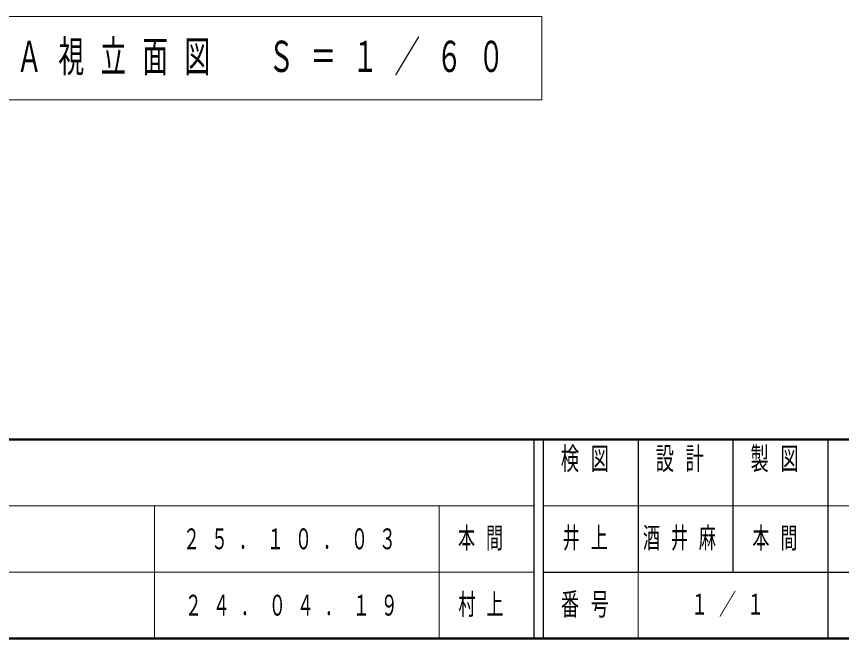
# Model space of a CAD drawing. Units: millimetres on the paper, scale 1:60. Extents: x -571 to 0, y -594 to 267.
# Drawn here: x -298.1 to -211.1, y -297 to -231.4 of the extents above; entities that cross this region are included whole.
import ezdxf

# ---------------------------------------------------------------- set-up
doc = ezdxf.new("R2010")
doc.units = ezdxf.units.MM
for name, color, linetype, lineweight in [('1_60', 7, 'Continuous', 25), ('NAKAMURA図枠', 7, 'Continuous', 13), ('図面情報', 7, 'Continuous', 13)]:
    doc.layers.add(name, color=color, linetype=linetype, lineweight=lineweight)
doc.styles.add('ＭＳ ゴシック', font='')
doc.styles.get('ＭＳ ゴシック').set_extended_font_data('MS Gothic')

msp = doc.modelspace()

# ---------------------------------------------------------------- linework, layer by layer
at = {"layer": '1_60', "lineweight": 13}
for p, q in [((-242.653, -231.361), (-299.453, -231.361)), ((-242.653, -240.161), (-242.653, -231.361)), ((-299.453, -240.161), (-242.653, -240.161))]:
    msp.add_line(p, q, dxfattribs=at)
at = {"layer": 'NAKAMURA図枠', "lineweight": 50}
for p, q in [((-385, -276), (0, -276)), ((-385, -297), (0, -297))]:
    msp.add_line(p, q, dxfattribs=at)
at = {"layer": 'NAKAMURA図枠', "color": 211, "lineweight": 25}
for p, q in [((-243.5, -276), (-243.5, -297)), ((-242.5, -276), (-242.5, -297)), ((-232.5, -276), (-232.5, -290)), ((-222.5, -276), (-222.5, -290)), ((-212.5, -276), (-212.5, -297)), ((-242.5, -290), (0, -290))]:
    msp.add_line(p, q, dxfattribs=at)
at = {"layer": 'NAKAMURA図枠'}
for p, q in [((-385, -283), (-243.5, -283)), ((-283.5, -283), (-283.5, -297)), ((-253.5, -283), (-253.5, -297)), ((-242.5, -283), (-187.5, -283)), ((-385, -290), (-243.5, -290)), ((-232.5, -290), (-232.5, -297))]:
    msp.add_line(p, q, dxfattribs=at)

# ---------------------------------------------------------------- texts
at = {"layer": '1_60', "insert": (-298.053, -235.761), "char_height": 3.299, "attachment_point": 4, "style": 'ＭＳ ゴシック'}
msp.add_mtext('\\T1.64;\\W0.6;Ａ視立面図\u3000Ｓ＝１／６０', dxfattribs=at)
at = {"layer": 'NAKAMURA図枠', "color": 4, "char_height": 2.346, "style": 'ＭＳ ゴシック'}
for s, insert, attachment_point in [('\\T1.64;\\W0.6;検図', (-237.5, -276.833), 2), ('\\T1.64;\\W0.6;設計', (-227.5, -276.833), 2), ('\\T1.64;\\W0.6;製図', (-217.5, -276.833), 2), ('\\T1.64;\\W0.6;番号', (-237.5, -293.5), 5)]:
    msp.add_mtext(s, dxfattribs=dict(at, insert=insert, attachment_point=attachment_point))
at = {"layer": '図面情報', "char_height": 2.199, "style": 'ＭＳ ゴシック'}
for s, insert, attachment_point in [('\\T1.64;\\W0.6;２５．１０．０３', (-280.5, -286.5), 4), ('\\T1.64;\\W0.6;本間', (-251.5, -286.5), 4), ('\\T1.64;\\W0.6;井上', (-237.5, -286.5), 5), ('\\T1.64;\\W0.6;酒井麻', (-232, -286.5), 4), ('\\T1.64;\\W0.6;本間', (-217.5, -286.5), 5), ('\\T1.64;\\W0.6;村上', (-248.5, -293.5), 5), ('\\T1.64;\\W0.6;１／１', (-222.5, -293.5), 5), ('\\T1.64;\\W0.6;２４．０４．１９', (-268.5, -293.5), 5)]:
    msp.add_mtext(s, dxfattribs=dict(at, insert=insert, attachment_point=attachment_point))

doc.saveas('drawing.dxf')
